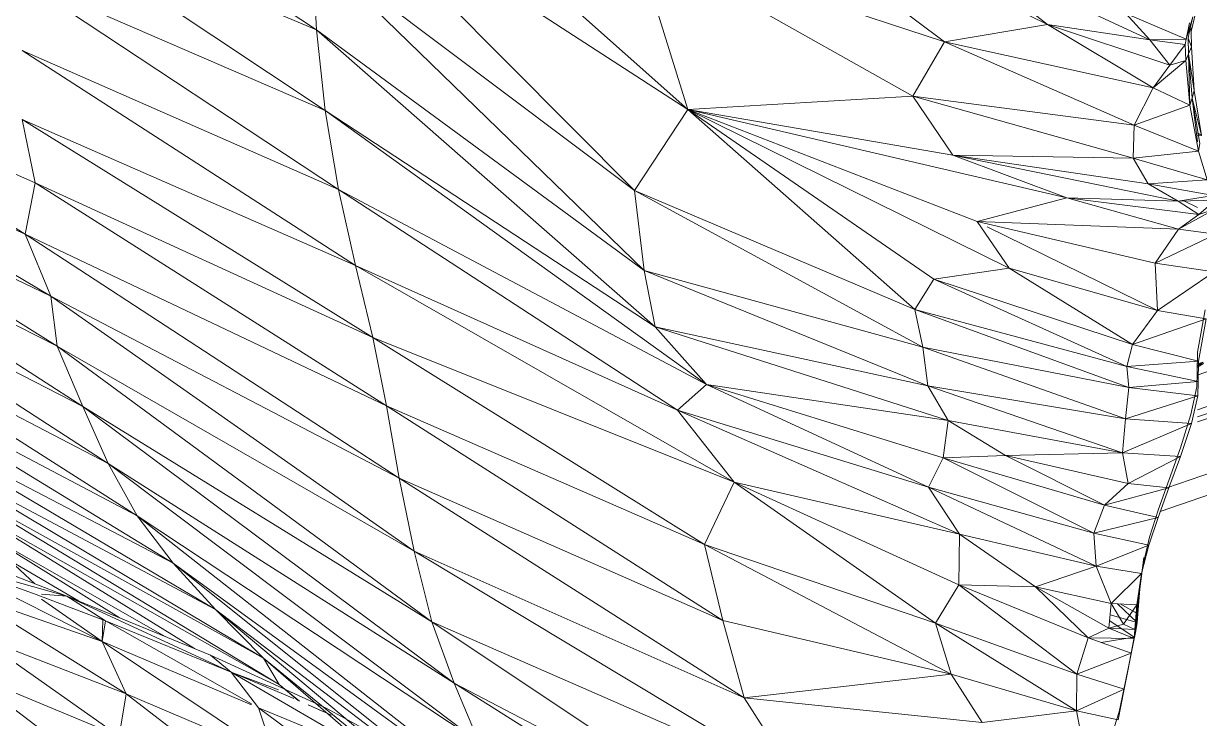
# Model space of a CAD drawing. Header units: millimetres. Extents: x -8591 to 7092, y -1621 to 14390.
# Drawn here: x -4571.6 to -4469.5, y 2760.4 to 2820.8 of the extents above; entities that cross this region are included whole.
import ezdxf

# ---------------------------------------------------------------- set-up
doc = ezdxf.new("R2010")
doc.units = ezdxf.units.MM
doc.layers.add('G-IMPT', color=8, linetype='Continuous', lineweight=9)
doc.layers.add('I-FURN', color=30, linetype='Continuous', lineweight=9)

# ---------------------------------------------------------------- blocks, each defined once
blk = doc.blocks.new('Artificial banana plant 1500mm - Family 4__C1-728657-Begane grond')
at = {"layer": 'G-IMPT'}
for p, q in [((-101.16, 156.46), (-133.36, 185.06)), ((-101.16, 156.46), (-133.36, 185.06)), ((-133.4, 163.36), (-160.13, 181.18)), ((-133.4, 163.36), (-160.13, 181.18)), ((-78.86, 162.34), (-101.68, 179.52)), ((-78.86, 162.34), (-101.68, 179.52)), ((-69.93, 163.84), (-101.68, 179.52)), ((-69.93, 163.84), (-101.68, 179.52)), ((-105.78, 149.41), (-133.79, 177.59)), ((-105.78, 149.41), (-133.79, 177.59)), ((-101.16, 156.46), (-133.79, 177.59)), ((-101.16, 156.46), (-133.79, 177.59)), ((-132.65, 156.35), (-159.96, 174.56)), ((-132.65, 156.35), (-159.96, 174.56)), ((-133.4, 163.36), (-159.96, 174.56)), ((-133.4, 163.36), (-159.96, 174.56)), ((-81.62, 157.61), (-105.77, 171.22)), ((-81.62, 157.61), (-105.77, 171.22)), ((-78.86, 162.34), (-105.77, 171.22)), ((-78.86, 162.34), (-105.77, 171.22)), ((-101.16, 156.46), (-105.77, 171.22)), ((-101.16, 156.46), (-105.77, 171.22)), ((-61.04, 162.49), (-78.74, 170.75)), ((-61.04, 162.49), (-78.74, 170.75)), ((-69.93, 163.84), (-78.74, 170.75)), ((-69.93, 163.84), (-78.74, 170.75)), ((-104.94, 142.46), (-133.79, 170.48)), ((-104.94, 142.46), (-133.79, 170.48)), ((-105.78, 149.41), (-133.79, 170.48)), ((-105.78, 149.41), (-133.79, 170.48)), ((-133.4, 163.36), (-133.79, 170.48)), ((-133.4, 163.36), (-133.79, 170.48)), ((-131.5, 149.5), (-159.45, 167.98)), ((-131.5, 149.5), (-159.45, 167.98)), ((-132.65, 156.35), (-159.45, 167.98)), ((-132.65, 156.35), (-159.45, 167.98)), ((-57.87, 162.57), (-63.13, 164.78)), ((-57.87, 162.57), (-63.13, 164.78)), ((-61.04, 162.49), (-63.13, 164.78)), ((-61.04, 162.49), (-63.13, 164.78)), ((-57.87, 162.57), (-57.3, 164.51)), ((-57.87, 162.57), (-57.3, 164.51)), ((-57.61, 163.11), (-57.3, 164.51)), ((-57.3, 164.51), (-57.61, 163.11)), ((-57, 165.07), (-57.33, 163.69)), ((-57, 165.07), (-57.33, 163.69)), ((-78.86, 162.34), (-69.93, 163.84)), ((-78.86, 162.34), (-69.93, 163.84)), ((-60.74, 158.33), (-69.93, 163.84)), ((-60.74, 158.33), (-69.93, 163.84)), ((-59.3, 160.3), (-69.93, 163.84)), ((-59.3, 160.3), (-69.93, 163.84)), ((-61.04, 162.49), (-69.93, 163.84)), ((-61.04, 162.49), (-69.93, 163.84)), ((-57.87, 162.57), (-57.58, 163.99)), ((-57.87, 162.57), (-57.58, 163.99)), ((-57.33, 163.69), (-57.61, 163.11)), ((-57.33, 163.69), (-57.61, 163.11)), ((-57.33, 163.69), (-57.44, 163.23)), ((-57.33, 163.69), (-57.44, 163.23)), ((-104, 137.56), (-133.4, 163.36)), ((-104, 137.56), (-133.4, 163.36)), ((-104.94, 142.46), (-133.4, 163.36)), ((-104.94, 142.46), (-133.4, 163.36)), ((-132.65, 156.35), (-133.4, 163.36)), ((-132.65, 156.35), (-133.4, 163.36)), ((-57.87, 162.57), (-61.04, 162.49)), ((-57.87, 162.57), (-61.04, 162.49)), ((-57.97, 162.1), (-61.04, 162.49)), ((-57.97, 162.1), (-61.04, 162.49)), ((-59.3, 160.3), (-61.04, 162.49)), ((-59.3, 160.3), (-61.04, 162.49)), ((-57.97, 162.1), (-57.87, 162.57)), ((-57.97, 162.1), (-57.87, 162.57)), ((-57.71, 162.64), (-57.61, 163.11)), ((-57.61, 163.11), (-57.71, 162.64)), ((-57.67, 161.27), (-57.71, 162.64)), ((-57.71, 162.64), (-57.67, 161.27)), ((-57.71, 162.64), (-57.42, 161.88)), ((-57.71, 162.64), (-57.42, 161.88)), ((-57.44, 163.23), (-57.42, 161.88)), ((-57.44, 163.23), (-57.42, 161.88)), ((-184.58, 161.9), (-158.72, 145.62)), ((-184.58, 161.9), (-158.72, 145.62)), ((-184.58, 161.9), (-157.85, 150.08)), ((-184.58, 161.9), (-157.85, 150.08)), ((-130.02, 142.89), (-158.98, 161.58)), ((-130.02, 142.89), (-158.98, 161.58)), ((-131.5, 149.5), (-158.98, 161.58)), ((-131.5, 149.5), (-158.98, 161.58)), ((-81.62, 157.61), (-78.86, 162.34)), ((-81.62, 157.61), (-78.86, 162.34)), ((-62.38, 155.08), (-78.86, 162.34)), ((-62.38, 155.08), (-78.86, 162.34)), ((-60.74, 158.33), (-78.86, 162.34)), ((-60.74, 158.33), (-78.86, 162.34)), ((-57.97, 162.1), (-59.3, 160.3)), ((-57.97, 162.1), (-59.3, 160.3)), ((-57.91, 160.71), (-57.97, 162.1)), ((-57.91, 160.71), (-57.97, 162.1)), ((-57.42, 161.88), (-57.67, 161.27)), ((-57.42, 161.88), (-57.67, 161.27)), ((-57.18, 158.09), (-57.42, 161.88)), ((-57.18, 158.09), (-57.42, 161.88)), ((-57.91, 160.71), (-60.74, 158.33)), ((-57.91, 160.71), (-60.74, 158.33)), ((-57.91, 160.71), (-59.3, 160.3)), ((-57.91, 160.71), (-59.3, 160.3)), ((-57.67, 161.27), (-57.91, 160.71)), ((-57.67, 161.27), (-57.91, 160.71)), ((-57.56, 156.83), (-57.91, 160.71)), ((-57.56, 156.83), (-57.91, 160.71)), ((-57.67, 161.27), (-57.56, 156.83)), ((-57.67, 161.27), (-57.37, 157.43)), ((-57.67, 161.27), (-57.56, 156.83)), ((-57.37, 157.43), (-57.67, 161.27)), ((-57.67, 161.27), (-57.56, 156.83)), ((-57.37, 157.43), (-57.67, 161.27)), ((-57.18, 158.09), (-57.67, 161.27)), ((-57.18, 158.09), (-57.67, 161.27)), ((-189.95, 159.95), (-158.72, 145.62)), ((-189.95, 159.95), (-158.72, 145.62)), ((-189.95, 159.95), (-156.47, 140.24)), ((-189.95, 159.95), (-156.47, 140.24)), ((-60.74, 158.33), (-59.3, 160.3)), ((-60.74, 158.33), (-59.3, 160.3)), ((-62.38, 155.08), (-60.74, 158.33)), ((-62.38, 155.08), (-60.74, 158.33)), ((-57.56, 156.83), (-60.74, 158.33)), ((-57.56, 156.83), (-60.74, 158.33)), ((-81.62, 157.61), (-101.16, 156.46)), ((-81.62, 157.61), (-101.16, 156.46)), ((-62.48, 152.21), (-81.62, 157.61)), ((-62.48, 152.21), (-81.62, 157.61)), ((-62.38, 155.08), (-81.62, 157.61)), ((-62.38, 155.08), (-81.62, 157.61)), ((-78.15, 152.49), (-81.62, 157.61)), ((-78.15, 152.49), (-81.62, 157.61)), ((-57.56, 156.83), (-57.37, 157.43)), ((-57.56, 156.83), (-57.37, 157.43)), ((-57.37, 157.43), (-57.56, 156.83)), ((-57.37, 157.43), (-57.18, 158.09)), ((-57.37, 157.43), (-57.18, 158.09)), ((-57.37, 157.43), (-56.68, 153.49)), ((-57.37, 157.43), (-56.9, 153.63)), ((-57.37, 157.43), (-56.9, 153.63)), ((-57.37, 157.43), (-56.68, 153.49)), ((-57.37, 157.43), (-56.56, 154.2)), ((-57.37, 157.43), (-56.56, 154.2)), ((-57.18, 158.09), (-56.56, 154.2)), ((-57.18, 158.09), (-56.56, 154.2)), ((-99.55, 132.56), (-132.65, 156.35)), ((-99.55, 132.56), (-132.65, 156.35)), ((-104, 137.56), (-132.65, 156.35)), ((-104, 137.56), (-132.65, 156.35)), ((-131.5, 149.5), (-132.65, 156.35)), ((-131.5, 149.5), (-132.65, 156.35)), ((-105.78, 149.41), (-101.16, 156.46)), ((-105.78, 149.41), (-101.16, 156.46)), ((-81.45, 139.08), (-101.16, 156.46)), ((-81.45, 139.08), (-101.16, 156.46)), ((-79.8, 141.7), (-101.16, 156.46)), ((-79.8, 141.7), (-101.16, 156.46)), ((-73.24, 142.67), (-101.16, 156.46)), ((-73.24, 142.67), (-101.16, 156.46)), ((-76.03, 146.71), (-101.16, 156.46)), ((-76.03, 146.71), (-101.16, 156.46)), ((-68.23, 148.78), (-101.16, 156.46)), ((-68.23, 148.78), (-101.16, 156.46)), ((-78.15, 152.49), (-101.16, 156.46)), ((-78.15, 152.49), (-101.16, 156.46)), ((-57.56, 156.83), (-62.38, 155.08)), ((-57.56, 156.83), (-62.38, 155.08)), ((-57.56, 156.83), (-56.8, 152.82)), ((-57.56, 156.83), (-56.8, 152.82)), ((-128.51, 136.65), (-158.98, 155.58)), ((-128.51, 136.65), (-158.98, 155.58)), ((-130.02, 142.89), (-158.98, 155.58)), ((-130.02, 142.89), (-158.98, 155.58)), ((-157.85, 150.08), (-158.98, 155.58)), ((-157.85, 150.08), (-158.98, 155.58)), ((-62.48, 152.21), (-62.38, 155.08)), ((-62.48, 152.21), (-62.38, 155.08)), ((-56.8, 152.82), (-62.38, 155.08)), ((-56.8, 152.82), (-62.38, 155.08)), ((-56.56, 154.2), (-56.9, 154.41)), ((-56.56, 154.2), (-56.9, 154.41)), ((-56.56, 154.2), (-56.9, 154.23)), ((-56.56, 154.2), (-56.9, 154.23)), ((-183.45, 153.21), (-156.47, 140.24)), ((-183.45, 153.21), (-156.47, 140.24)), ((-183.45, 153.21), (-155.92, 135.88)), ((-183.45, 153.21), (-155.92, 135.88)), ((-56.68, 153.49), (-56.8, 152.82)), ((-56.68, 153.49), (-56.8, 152.82)), ((-58.56, 148.48), (-78.15, 152.49)), ((-58.56, 148.48), (-78.15, 152.49)), ((-61.17, 149.98), (-78.15, 152.49)), ((-61.17, 149.98), (-78.15, 152.49)), ((-62.48, 152.21), (-78.15, 152.49)), ((-62.48, 152.21), (-78.15, 152.49)), ((-68.23, 148.78), (-78.15, 152.49)), ((-68.23, 148.78), (-78.15, 152.49)), ((-56.8, 152.82), (-62.48, 152.21)), ((-56.8, 152.82), (-62.48, 152.21)), ((-56.04, 150.34), (-62.48, 152.21)), ((-56.04, 150.34), (-62.48, 152.21)), ((-61.17, 149.98), (-62.48, 152.21)), ((-61.17, 149.98), (-62.48, 152.21)), ((-56.04, 150.34), (-56.8, 152.82)), ((-56.04, 150.34), (-56.8, 152.82)), ((-184.14, 150.25), (-155.92, 135.88)), ((-184.14, 150.25), (-155.92, 135.88)), ((-184.14, 150.25), (-153.69, 130.66)), ((-184.14, 150.25), (-153.69, 130.66)), ((-56.04, 150.34), (-61.17, 149.98)), ((-56.04, 150.34), (-61.17, 149.98)), ((-158.72, 145.62), (-157.85, 150.08)), ((-158.72, 145.62), (-157.85, 150.08)), ((-127.34, 130.71), (-157.85, 150.08)), ((-127.34, 130.71), (-157.85, 150.08)), ((-128.51, 136.65), (-157.85, 150.08)), ((-128.51, 136.65), (-157.85, 150.08)), ((-102.05, 130.33), (-131.5, 149.5)), ((-102.05, 130.33), (-131.5, 149.5)), ((-99.55, 132.56), (-131.5, 149.5)), ((-99.55, 132.56), (-131.5, 149.5)), ((-130.02, 142.89), (-131.5, 149.5)), ((-130.02, 142.89), (-131.5, 149.5)), ((-80.75, 135.8), (-105.78, 149.41)), ((-80.75, 135.8), (-105.78, 149.41)), ((-81.45, 139.08), (-105.78, 149.41)), ((-81.45, 139.08), (-105.78, 149.41)), ((-104.94, 142.46), (-105.78, 149.41)), ((-104.94, 142.46), (-105.78, 149.41)), ((-55.51, 148.99), (-61.17, 149.98)), ((-55.51, 148.99), (-61.17, 149.98)), ((-58.56, 148.48), (-61.17, 149.98)), ((-58.56, 148.48), (-61.17, 149.98)), ((-76.03, 146.71), (-68.23, 148.78)), ((-76.03, 146.71), (-68.23, 148.78)), ((-58.53, 146.05), (-68.23, 148.78)), ((-58.53, 146.05), (-68.23, 148.78)), ((-56.77, 147.34), (-68.23, 148.78)), ((-56.77, 147.34), (-68.23, 148.78)), ((-58.56, 148.48), (-68.23, 148.78)), ((-58.56, 148.48), (-68.23, 148.78)), ((-55.51, 148.99), (-58.56, 148.48)), ((-55.51, 148.99), (-58.56, 148.48)), ((-55.32, 148.56), (-58.56, 148.48)), ((-55.32, 148.56), (-58.56, 148.48)), ((-56.77, 147.34), (-58.56, 148.48)), ((-56.77, 147.34), (-58.56, 148.48)), ((-56.9, 147.95), (-58.13, 148.55)), ((-56.9, 147.95), (-58.13, 148.55)), ((-55.32, 148.56), (-56.77, 147.34)), ((-55.32, 148.56), (-56.77, 147.34)), ((-55.33, 147.82), (-58.53, 146.05)), ((-55.33, 147.82), (-58.53, 146.05)), ((-58.53, 146.05), (-56.77, 147.34)), ((-58.53, 146.05), (-56.77, 147.34)), ((-55.33, 147.82), (-56.77, 147.34)), ((-55.33, 147.82), (-56.77, 147.34)), ((-60.56, 143.1), (-76.03, 146.71)), ((-60.56, 143.1), (-76.03, 146.71)), ((-58.53, 146.05), (-76.03, 146.71)), ((-58.53, 146.05), (-76.03, 146.71)), ((-73.24, 142.67), (-76.03, 146.71)), ((-73.24, 142.67), (-76.03, 146.71)), ((-60.38, 138.99), (-75.15, 146.27)), ((-60.38, 138.99), (-75.15, 146.27)), ((-60.56, 143.1), (-58.53, 146.05)), ((-60.56, 143.1), (-58.53, 146.05)), ((-55.3, 145.63), (-58.53, 146.05)), ((-55.3, 145.63), (-58.53, 146.05)), ((-126.23, 124.42), (-158.72, 145.62)), ((-126.23, 124.42), (-158.72, 145.62)), ((-127.34, 130.71), (-158.72, 145.62)), ((-127.34, 130.71), (-158.72, 145.62)), ((-158.72, 145.62), (-156.47, 140.24)), ((-158.72, 145.62), (-156.47, 140.24)), ((-55.3, 145.63), (-60.56, 143.1)), ((-55.3, 145.63), (-60.56, 143.1)), ((-153.69, 130.66), (-179.58, 143.88)), ((-153.69, 130.66), (-179.58, 143.88)), ((-179.58, 143.88), (-151.5, 125.7)), ((-179.58, 143.88), (-151.5, 125.7)), ((-55.45, 142.35), (-60.56, 143.1)), ((-55.45, 142.35), (-60.56, 143.1)), ((-60.38, 138.99), (-60.56, 143.1)), ((-60.38, 138.99), (-60.56, 143.1)), ((-97.13, 124.08), (-130.02, 142.89)), ((-97.13, 124.08), (-130.02, 142.89)), ((-102.05, 130.33), (-130.02, 142.89)), ((-102.05, 130.33), (-130.02, 142.89)), ((-128.51, 136.65), (-130.02, 142.89)), ((-128.51, 136.65), (-130.02, 142.89)), ((-80.3, 132.46), (-104.94, 142.46)), ((-80.3, 132.46), (-104.94, 142.46)), ((-80.75, 135.8), (-104.94, 142.46)), ((-80.75, 135.8), (-104.94, 142.46)), ((-104, 137.56), (-104.94, 142.46)), ((-104, 137.56), (-104.94, 142.46)), ((-79.8, 141.7), (-73.24, 142.67)), ((-79.8, 141.7), (-73.24, 142.67)), ((-62.55, 136.05), (-73.24, 142.67)), ((-62.55, 136.05), (-73.24, 142.67)), ((-60.38, 138.99), (-73.24, 142.67)), ((-60.38, 138.99), (-73.24, 142.67)), ((-55.45, 142.35), (-60.38, 138.99)), ((-55.45, 142.35), (-60.38, 138.99)), ((-81.45, 139.08), (-79.8, 141.7)), ((-81.45, 139.08), (-79.8, 141.7)), ((-63.02, 134.14), (-79.8, 141.7)), ((-63.02, 134.14), (-79.8, 141.7)), ((-62.55, 136.05), (-79.8, 141.7)), ((-62.55, 136.05), (-79.8, 141.7)), ((-124.93, 118.09), (-156.47, 140.24)), ((-124.93, 118.09), (-156.47, 140.24)), ((-126.23, 124.42), (-156.47, 140.24)), ((-126.23, 124.42), (-156.47, 140.24)), ((-156.47, 140.24), (-155.92, 135.88)), ((-156.47, 140.24), (-155.92, 135.88)), ((-62.86, 132.31), (-81.45, 139.08)), ((-62.86, 132.31), (-81.45, 139.08)), ((-63.02, 134.14), (-81.45, 139.08)), ((-63.02, 134.14), (-81.45, 139.08)), ((-80.75, 135.8), (-81.45, 139.08)), ((-80.75, 135.8), (-81.45, 139.08)), ((-62.55, 136.05), (-60.38, 138.99)), ((-62.55, 136.05), (-60.38, 138.99)), ((-56.13, 138.27), (-60.38, 138.99)), ((-56.13, 138.27), (-60.38, 138.99)), ((-56.89, 135.37), (-56.22, 139.04)), ((-56.22, 139.04), (-56.89, 135.37)), ((-151.5, 125.7), (-176.79, 138.87)), ((-151.5, 125.7), (-176.79, 138.87)), ((-148.99, 121.17), (-176.02, 138.38)), ((-148.99, 121.17), (-176.02, 138.38)), ((-56.13, 138.27), (-62.55, 136.05)), ((-56.13, 138.27), (-62.55, 136.05)), ((-56.81, 134.59), (-56.13, 138.27)), ((-56.81, 134.59), (-56.13, 138.27)), ((-78.56, 129.44), (-104, 137.56)), ((-78.56, 129.44), (-104, 137.56)), ((-80.3, 132.46), (-104, 137.56)), ((-80.3, 132.46), (-104, 137.56)), ((-99.55, 132.56), (-104, 137.56)), ((-99.55, 132.56), (-104, 137.56)), ((-123.38, 111.95), (-155.92, 135.88)), ((-123.38, 111.95), (-155.92, 135.88)), ((-124.93, 118.09), (-155.92, 135.88)), ((-124.93, 118.09), (-155.92, 135.88)), ((-155.92, 135.88), (-153.69, 130.66)), ((-155.92, 135.88), (-153.69, 130.66)), ((-99.71, 118.66), (-128.51, 136.65)), ((-99.71, 118.66), (-128.51, 136.65)), ((-97.13, 124.08), (-128.51, 136.65)), ((-97.13, 124.08), (-128.51, 136.65)), ((-127.34, 130.71), (-128.51, 136.65)), ((-127.34, 130.71), (-128.51, 136.65)), ((-63.02, 134.14), (-62.55, 136.05)), ((-63.02, 134.14), (-62.55, 136.05)), ((-56.81, 134.59), (-62.55, 136.05)), ((-56.81, 134.59), (-62.55, 136.05)), ((-63.16, 129.57), (-80.75, 135.8)), ((-63.16, 129.57), (-80.75, 135.8)), ((-62.86, 132.31), (-80.75, 135.8)), ((-62.86, 132.31), (-80.75, 135.8)), ((-80.3, 132.46), (-80.75, 135.8)), ((-80.3, 132.46), (-80.75, 135.8)), ((-56.93, 133.58), (-56.89, 135.37)), ((-56.89, 135.37), (-56.93, 133.58)), ((-145.86, 117.04), (-174.73, 134.72)), ((-145.86, 117.04), (-174.73, 134.72)), ((-174.73, 134.72), (-148.99, 121.17)), ((-174.73, 134.72), (-148.99, 121.17)), ((-56.81, 134.59), (-63.02, 134.14)), ((-56.81, 134.59), (-63.02, 134.14)), ((-56.85, 132.81), (-63.02, 134.14)), ((-56.85, 132.81), (-63.02, 134.14)), ((-62.86, 132.31), (-63.02, 134.14)), ((-62.86, 132.31), (-63.02, 134.14)), ((-56.9, 134.21), (-56.41, 134.51)), ((-56.9, 134.35), (-56.41, 134.51)), ((-56.9, 134.35), (-56.41, 134.51)), ((-56.9, 134.21), (-56.41, 134.51)), ((-56.9, 134.07), (-56.37, 134.4)), ((-56.9, 134.22), (-56.37, 134.4)), ((-56.9, 134.07), (-56.37, 134.4)), ((-56.9, 134.22), (-56.37, 134.4)), ((-56.85, 132.81), (-56.81, 134.59)), ((-56.85, 132.81), (-56.81, 134.59)), ((-56.83, 133.41), (-55.19, 133.98)), ((-56.85, 132.81), (-62.86, 132.31)), ((-56.85, 132.81), (-62.86, 132.31)), ((-56.94, 132.35), (-56.93, 133.58)), ((-56.93, 133.58), (-56.94, 132.35)), ((-56.87, 131.57), (-56.85, 132.81)), ((-56.87, 131.57), (-56.85, 132.81)), ((-102.05, 130.33), (-99.55, 132.56)), ((-102.05, 130.33), (-99.55, 132.56)), ((-80.26, 123.66), (-99.55, 132.56)), ((-80.26, 123.66), (-99.55, 132.56)), ((-78.97, 126.19), (-99.55, 132.56)), ((-78.97, 126.19), (-99.55, 132.56)), ((-78.56, 129.44), (-99.55, 132.56)), ((-78.56, 129.44), (-99.55, 132.56)), ((-63.41, 126.64), (-80.3, 132.46)), ((-63.41, 126.64), (-80.3, 132.46)), ((-63.16, 129.57), (-80.3, 132.46)), ((-63.16, 129.57), (-80.3, 132.46)), ((-78.56, 129.44), (-80.3, 132.46)), ((-78.56, 129.44), (-80.3, 132.46)), ((-63.16, 129.57), (-62.86, 132.31)), ((-63.16, 129.57), (-62.86, 132.31)), ((-56.87, 131.57), (-62.86, 132.31)), ((-56.87, 131.57), (-62.86, 132.31)), ((-57.47, 129.95), (-56.94, 132.35)), ((-56.94, 132.35), (-57.47, 129.95)), ((-142.18, 113.01), (-172.29, 130.86)), ((-142.18, 113.01), (-172.29, 130.86)), ((-172.29, 130.86), (-145.86, 117.04)), ((-172.29, 130.86), (-145.86, 117.04)), ((-56.87, 131.57), (-63.16, 129.57)), ((-56.87, 131.57), (-63.16, 129.57)), ((-57.42, 129.18), (-56.87, 131.57)), ((-57.42, 129.18), (-56.87, 131.57)), ((-56.9, 130.36), (-54.34, 131.26)), ((-51.9, 131.02), (-56.9, 129.32)), ((-121.46, 106.62), (-153.69, 130.66)), ((-121.46, 106.62), (-153.69, 130.66)), ((-123.38, 111.95), (-153.69, 130.66)), ((-123.38, 111.95), (-153.69, 130.66)), ((-153.69, 130.66), (-151.5, 125.7)), ((-153.69, 130.66), (-151.5, 125.7)), ((-98.12, 112.07), (-127.34, 130.71)), ((-98.12, 112.07), (-127.34, 130.71)), ((-99.71, 118.66), (-127.34, 130.71)), ((-99.71, 118.66), (-127.34, 130.71)), ((-126.23, 124.42), (-127.34, 130.71)), ((-126.23, 124.42), (-127.34, 130.71)), ((-77.55, 119.55), (-102.05, 130.33)), ((-77.55, 119.55), (-102.05, 130.33)), ((-80.26, 123.66), (-102.05, 130.33)), ((-80.26, 123.66), (-102.05, 130.33)), ((-97.13, 124.08), (-102.05, 130.33)), ((-97.13, 124.08), (-102.05, 130.33)), ((-58.37, 127.05), (-57.47, 129.95)), ((-57.47, 129.95), (-58.37, 127.05)), ((-56.9, 129.76), (-55.09, 130.36)), ((-78.97, 126.19), (-78.56, 129.44)), ((-78.97, 126.19), (-78.56, 129.44)), ((-63.41, 126.64), (-78.56, 129.44)), ((-63.41, 126.64), (-78.56, 129.44)), ((-73.56, 126.41), (-78.56, 129.44)), ((-73.56, 126.41), (-78.56, 129.44)), ((-63.41, 126.64), (-63.16, 129.57)), ((-63.41, 126.64), (-63.16, 129.57)), ((-57.42, 129.18), (-63.41, 126.64)), ((-57.42, 129.18), (-63.41, 126.64)), ((-57.42, 129.18), (-63.16, 129.57)), ((-57.42, 129.18), (-63.16, 129.57)), ((-58.36, 126.3), (-57.42, 129.18)), ((-58.36, 126.3), (-57.42, 129.18)), ((-138.01, 108.78), (-169.58, 127.62)), ((-138.01, 108.78), (-169.58, 127.62)), ((-142.18, 113.01), (-169.58, 127.62)), ((-142.18, 113.01), (-169.58, 127.62)), ((-63.41, 126.64), (-73.56, 126.41)), ((-63.41, 126.64), (-73.56, 126.41)), ((-58.36, 126.3), (-63.41, 126.64)), ((-58.36, 126.3), (-63.41, 126.64)), ((-62.91, 123.97), (-63.41, 126.64)), ((-62.91, 123.97), (-63.41, 126.64)), ((-59.35, 124.31), (-58.37, 127.05)), ((-58.37, 127.05), (-59.35, 124.31)), ((-119.83, 101.91), (-151.5, 125.7)), ((-119.83, 101.91), (-151.5, 125.7)), ((-121.46, 106.62), (-151.5, 125.7)), ((-121.46, 106.62), (-151.5, 125.7)), ((-148.99, 121.17), (-151.5, 125.7)), ((-148.99, 121.17), (-151.5, 125.7)), ((-80.26, 123.66), (-78.97, 126.19)), ((-80.26, 123.66), (-78.97, 126.19)), ((-78.97, 126.19), (-73.56, 126.41)), ((-78.97, 126.19), (-73.56, 126.41)), ((-65.9, 119.65), (-78.97, 126.19)), ((-65.9, 119.65), (-78.97, 126.19)), ((-64.97, 122.08), (-78.97, 126.19)), ((-64.97, 122.08), (-78.97, 126.19)), ((-64.97, 122.08), (-73.56, 126.41)), ((-64.97, 122.08), (-73.56, 126.41)), ((-62.91, 123.97), (-73.56, 126.41)), ((-62.91, 123.97), (-73.56, 126.41)), ((-58.36, 126.3), (-62.91, 123.97)), ((-58.36, 126.3), (-62.91, 123.97)), ((-50.71, 126.61), (-59.56, 123.6)), ((-59.37, 123.58), (-58.36, 126.3)), ((-59.37, 123.58), (-58.36, 126.3)), ((-136.64, 106.51), (-166.89, 124.84)), ((-136.64, 106.51), (-166.89, 124.84)), ((-138.01, 108.78), (-166.89, 124.84)), ((-138.01, 108.78), (-166.89, 124.84)), ((-96.26, 105.35), (-126.23, 124.42)), ((-96.26, 105.35), (-126.23, 124.42)), ((-98.12, 112.07), (-126.23, 124.42)), ((-98.12, 112.07), (-126.23, 124.42)), ((-124.93, 118.09), (-126.23, 124.42)), ((-124.93, 118.09), (-126.23, 124.42)), ((-99.71, 118.66), (-97.13, 124.08)), ((-99.71, 118.66), (-97.13, 124.08)), ((-79.64, 111.83), (-97.13, 124.08)), ((-79.64, 111.83), (-97.13, 124.08)), ((-77.61, 115.17), (-97.13, 124.08)), ((-77.61, 115.17), (-97.13, 124.08)), ((-77.55, 119.55), (-97.13, 124.08)), ((-77.55, 119.55), (-97.13, 124.08)), ((-65.69, 116.78), (-80.26, 123.66)), ((-65.69, 116.78), (-80.26, 123.66)), ((-65.9, 119.65), (-80.26, 123.66)), ((-65.9, 119.65), (-80.26, 123.66)), ((-77.55, 119.55), (-80.26, 123.66)), ((-77.55, 119.55), (-80.26, 123.66)), ((-64.97, 122.08), (-62.91, 123.97)), ((-64.97, 122.08), (-62.91, 123.97)), ((-59.37, 123.58), (-64.97, 122.08)), ((-59.37, 123.58), (-64.97, 122.08)), ((-59.37, 123.58), (-62.91, 123.97)), ((-59.37, 123.58), (-62.91, 123.97)), ((-60.32, 121.02), (-59.37, 123.58)), ((-60.32, 121.02), (-59.37, 123.58)), ((-60.27, 121.73), (-59.35, 124.31)), ((-59.35, 124.31), (-60.27, 121.73)), ((-60.14, 121.52), (-54.85, 123.35)), ((-144, 109.63), (-164.46, 122.26)), ((-144, 109.63), (-164.46, 122.26)), ((-136.64, 106.51), (-164.46, 122.26)), ((-136.64, 106.51), (-164.46, 122.26)), ((-65.9, 119.65), (-64.97, 122.08)), ((-65.9, 119.65), (-64.97, 122.08)), ((-60.32, 121.02), (-64.97, 122.08)), ((-60.32, 121.02), (-64.97, 122.08)), ((-61.05, 119.3), (-60.27, 121.73)), ((-60.27, 121.73), (-61.05, 119.3)), ((-145.86, 117.04), (-148.99, 121.17)), ((-145.86, 117.04), (-148.99, 121.17)), ((-116.99, 96.07), (-148.99, 121.17)), ((-116.99, 96.07), (-148.99, 121.17)), ((-119.9, 101.91), (-148.99, 121.17)), ((-119.9, 101.91), (-148.99, 121.17)), ((-60.32, 121.02), (-65.9, 119.65)), ((-60.32, 121.02), (-65.9, 119.65)), ((-61.13, 118.61), (-60.32, 121.02)), ((-61.13, 118.61), (-60.32, 121.02)), ((-150.55, 112.32), (-162.5, 119.77)), ((-150.55, 112.32), (-162.5, 119.77)), ((-146.55, 110.68), (-162.5, 119.77)), ((-146.55, 110.68), (-162.5, 119.77)), ((-77.61, 115.17), (-77.55, 119.55)), ((-77.61, 115.17), (-77.55, 119.55)), ((-65.69, 116.78), (-77.55, 119.55)), ((-65.69, 116.78), (-77.55, 119.55)), ((-70.95, 114.98), (-77.55, 119.55)), ((-70.95, 114.98), (-77.55, 119.55)), ((-61.13, 118.61), (-65.9, 119.65)), ((-61.13, 118.61), (-65.9, 119.65)), ((-65.69, 116.78), (-65.9, 119.65)), ((-65.69, 116.78), (-65.9, 119.65)), ((-166.61, 118.61), (-155.08, 114.19)), ((-166.61, 118.61), (-155.08, 114.19)), ((-78.28, 107.41), (-99.71, 118.66)), ((-78.28, 107.41), (-99.71, 118.66)), ((-79.64, 111.83), (-99.71, 118.66)), ((-79.64, 111.83), (-99.71, 118.66)), ((-98.12, 112.07), (-99.71, 118.66)), ((-98.12, 112.07), (-99.71, 118.66)), ((-61.13, 118.61), (-65.69, 116.78)), ((-61.13, 118.61), (-65.69, 116.78)), ((-61.75, 116.14), (-61.13, 118.61)), ((-61.75, 116.14), (-61.13, 118.61)), ((-61.65, 116.82), (-61.05, 119.3)), ((-61.05, 119.3), (-61.65, 116.82)), ((-91.54, 98.03), (-124.93, 118.09)), ((-91.54, 98.03), (-124.93, 118.09)), ((-96.26, 105.35), (-124.93, 118.09)), ((-96.26, 105.35), (-124.93, 118.09)), ((-123.38, 111.95), (-124.93, 118.09)), ((-123.38, 111.95), (-124.93, 118.09)), ((-61.54, 117.55), (-61.9, 114.81)), ((-61.54, 117.55), (-61.65, 116.82)), ((-61.54, 117.55), (-61.65, 116.82)), ((-165.57, 117.11), (-152.01, 110.24)), ((-165.57, 117.11), (-152.01, 110.24)), ((-165.57, 117.11), (-157.98, 114.4)), ((-165.57, 117.11), (-157.98, 114.4)), ((-165.57, 117.11), (-155.08, 114.19)), ((-165.57, 117.11), (-155.08, 114.19)), ((-157.86, 115.25), (-160.05, 117.29)), ((-157.86, 115.25), (-160.05, 117.29)), ((-154.08, 113.78), (-160.05, 117.29)), ((-154.08, 113.78), (-160.05, 117.29)), ((-142.18, 113.01), (-145.86, 117.04)), ((-142.18, 113.01), (-145.86, 117.04)), ((-113.27, 91.04), (-145.86, 117.04)), ((-113.27, 91.04), (-145.86, 117.04)), ((-145.86, 117.04), (-116.99, 96.07)), ((-145.86, 117.04), (-116.99, 96.07)), ((-65.69, 116.78), (-70.95, 114.98)), ((-65.69, 116.78), (-70.95, 114.98)), ((-61.75, 116.14), (-65.69, 116.78)), ((-61.75, 116.14), (-65.69, 116.78)), ((-64.39, 113.55), (-65.69, 116.78)), ((-64.39, 113.55), (-65.69, 116.78)), ((-62.16, 113.43), (-61.65, 116.82)), ((-62.16, 113.43), (-61.65, 116.82)), ((-62.03, 114.09), (-61.65, 116.82)), ((-61.65, 116.82), (-62.03, 114.09)), ((-61.75, 116.14), (-64.39, 113.55)), ((-61.75, 116.14), (-64.39, 113.55)), ((-62.16, 113.43), (-61.75, 116.14)), ((-62.16, 113.43), (-61.75, 116.14)), ((-61.72, 116.14), (-61.9, 114.81)), ((-61.73, 116.14), (-61.9, 114.81)), ((-61.73, 116.14), (-61.9, 114.81)), ((-157.98, 114.4), (-151.72, 112.03)), ((-157.98, 114.4), (-151.72, 112.03)), ((-157.98, 114.4), (-151.97, 112.13)), ((-157.98, 114.4), (-151.97, 112.13)), ((-79.64, 111.83), (-77.61, 115.17)), ((-79.64, 111.83), (-77.61, 115.17)), ((-67.37, 107.4), (-77.61, 115.17)), ((-67.37, 107.4), (-77.61, 115.17)), ((-66.4, 110.57), (-77.61, 115.17)), ((-66.4, 110.57), (-77.61, 115.17)), ((-77.61, 115.17), (-70.95, 114.98)), ((-77.61, 115.17), (-70.95, 114.98)), ((-66.4, 110.57), (-70.95, 114.98)), ((-66.4, 110.57), (-70.95, 114.98)), ((-64.58, 111.39), (-70.95, 114.98)), ((-64.58, 111.39), (-70.95, 114.98)), ((-64.39, 113.55), (-70.95, 114.98)), ((-64.39, 113.55), (-70.95, 114.98)), ((-61.9, 114.81), (-62.07, 112.65)), ((-61.9, 114.81), (-62.07, 112.65)), ((-163.72, 114.31), (-149.94, 105.71)), ((-163.72, 114.31), (-149.94, 105.71)), ((-163.72, 114.31), (-152.01, 110.24)), ((-163.72, 114.31), (-152.01, 110.24)), ((-157.29, 114.35), (-155.08, 114.19)), ((-157.29, 114.35), (-155.08, 114.19)), ((-152.01, 110.24), (-157.29, 113.92)), ((-152.01, 110.24), (-157.29, 113.92)), ((-155.08, 114.19), (-142.62, 109.06)), ((-155.08, 114.19), (-142.62, 109.06)), ((-155.08, 114.19), (-151.72, 112.03)), ((-155.08, 114.19), (-151.72, 112.03)), ((-155.08, 114.19), (-140.82, 107.58)), ((-155.08, 114.19), (-140.82, 107.58)), ((-64.58, 111.39), (-64.39, 113.55)), ((-64.58, 111.39), (-64.39, 113.55)), ((-62.16, 113.43), (-64.39, 113.55)), ((-62.16, 113.43), (-64.39, 113.55)), ((-63.32, 111.74), (-64.39, 113.55)), ((-63.32, 111.74), (-64.39, 113.55)), ((-62.12, 111.88), (-63.85, 113.52)), ((-62.12, 111.88), (-63.85, 113.52)), ((-62.07, 112.65), (-63.62, 113.51)), ((-62.07, 112.65), (-63.62, 113.51)), ((-62.16, 113.43), (-63.32, 111.74)), ((-62.16, 113.43), (-63.32, 111.74)), ((-62.34, 111.27), (-62.03, 114.09)), ((-62.34, 111.27), (-62.03, 114.09)), ((-62.34, 111.27), (-62.16, 113.43)), ((-62.34, 111.27), (-62.16, 113.43)), ((-62.21, 111.94), (-62.03, 114.09)), ((-62.03, 114.09), (-62.21, 111.94)), ((-62.03, 114.09), (-62.07, 112.65)), ((-62.03, 114.09), (-62.07, 112.65)), ((-107.2, 83.73), (-142.18, 113.01)), ((-107.2, 83.73), (-142.18, 113.01)), ((-138.01, 108.78), (-142.18, 113.01)), ((-138.01, 108.78), (-142.18, 113.01)), ((-142.18, 113.01), (-113.27, 91.04)), ((-142.18, 113.01), (-113.27, 91.04)), ((-62.12, 111.88), (-64.48, 112.56)), ((-62.12, 111.88), (-64.48, 112.56)), ((-62.07, 112.65), (-62.21, 111.94)), ((-62.07, 112.65), (-62.21, 111.94)), ((-62.07, 112.65), (-62.12, 111.88)), ((-62.07, 112.65), (-62.12, 111.88)), ((-152.01, 110.24), (-151.97, 112.13)), ((-152.01, 110.24), (-151.97, 112.13)), ((-152.01, 110.24), (-151.72, 112.03)), ((-152.01, 110.24), (-151.72, 112.03)), ((-151.72, 112.03), (-151.97, 112.13)), ((-151.72, 112.03), (-151.97, 112.13)), ((-139.04, 104.83), (-151.72, 112.03)), ((-139.04, 104.83), (-151.72, 112.03)), ((-151.72, 112.03), (-140.82, 107.58)), ((-151.72, 112.03), (-140.82, 107.58)), ((-93.69, 92.14), (-123.38, 111.95)), ((-93.69, 92.14), (-123.38, 111.95)), ((-91.54, 98.03), (-123.38, 111.95)), ((-91.54, 98.03), (-123.38, 111.95)), ((-121.46, 106.62), (-123.38, 111.95)), ((-121.46, 106.62), (-123.38, 111.95)), ((-78.28, 107.41), (-98.12, 112.07)), ((-78.28, 107.41), (-98.12, 112.07)), ((-96.26, 105.35), (-98.12, 112.07)), ((-96.26, 105.35), (-98.12, 112.07)), ((-67.41, 104.22), (-79.64, 111.83)), ((-67.41, 104.22), (-79.64, 111.83)), ((-67.37, 107.4), (-79.64, 111.83)), ((-67.37, 107.4), (-79.64, 111.83)), ((-78.28, 107.41), (-79.64, 111.83)), ((-78.28, 107.41), (-79.64, 111.83)), ((-66.4, 110.57), (-64.58, 111.39)), ((-66.4, 110.57), (-64.58, 111.39)), ((-64.58, 111.39), (-63.32, 111.74)), ((-64.58, 111.39), (-63.32, 111.74)), ((-62.39, 110.5), (-64.58, 111.39)), ((-62.39, 110.5), (-64.58, 111.39)), ((-62.34, 111.27), (-64.58, 111.39)), ((-62.34, 111.27), (-64.58, 111.39)), ((-62.38, 110.61), (-64.52, 112.04)), ((-62.38, 110.61), (-64.52, 112.04)), ((-62.34, 111.27), (-63.32, 111.74)), ((-62.34, 111.27), (-63.32, 111.74)), ((-62.12, 111.88), (-62.38, 110.61)), ((-62.12, 111.88), (-62.38, 110.61)), ((-62.21, 111.94), (-62.34, 111.27)), ((-62.21, 111.94), (-62.34, 111.27)), ((-62.26, 111.16), (-62.21, 111.94)), ((-62.21, 111.94), (-62.26, 111.16)), ((-62.12, 111.88), (-62.26, 111.16)), ((-62.12, 111.88), (-62.26, 111.16)), ((-162.83, 110.68), (-150.53, 102.02)), ((-162.83, 110.68), (-150.53, 102.02)), ((-162.83, 110.68), (-149.94, 105.71)), ((-162.83, 110.68), (-149.94, 105.71)), ((-67.37, 107.4), (-66.4, 110.57)), ((-67.37, 107.4), (-66.4, 110.57)), ((-62.66, 109.23), (-66.4, 110.57)), ((-62.66, 109.23), (-66.4, 110.57)), ((-62.39, 110.5), (-66.4, 110.57)), ((-62.39, 110.5), (-66.4, 110.57)), ((-62.38, 110.61), (-65.26, 110.16)), ((-62.38, 110.61), (-65.26, 110.16)), ((-62.66, 109.23), (-62.26, 111.16)), ((-62.66, 109.23), (-62.26, 111.16)), ((-62.38, 110.61), (-62.66, 109.23)), ((-62.38, 110.61), (-62.66, 109.23)), ((-62.66, 109.23), (-62.39, 110.5)), ((-62.66, 109.23), (-62.39, 110.5)), ((-62.52, 109.9), (-62.26, 111.16)), ((-62.26, 111.16), (-62.52, 109.9)), ((-62.38, 110.61), (-62.52, 109.9)), ((-62.38, 110.61), (-62.52, 109.9)), ((-62.39, 110.5), (-62.34, 111.27)), ((-62.39, 110.5), (-62.34, 111.27)), ((-62.26, 111.16), (-62.39, 110.5)), ((-62.26, 111.16), (-62.39, 110.5)), ((-62.26, 111.16), (-62.38, 110.61)), ((-62.26, 111.16), (-62.38, 110.61)), ((-149.94, 105.71), (-152.01, 110.24)), ((-149.94, 105.71), (-152.01, 110.24)), ((-152.01, 110.24), (-137.05, 100.23)), ((-152.01, 110.24), (-137.05, 100.23)), ((-152.01, 110.24), (-139.04, 104.74)), ((-152.01, 110.24), (-139.04, 104.74)), ((-63.27, 106.09), (-62.52, 109.9)), ((-63.27, 106.09), (-62.52, 109.9)), ((-63.15, 106.77), (-62.52, 109.9)), ((-62.52, 109.9), (-63.15, 106.77)), ((-62.52, 109.9), (-62.66, 109.23)), ((-62.52, 109.9), (-62.66, 109.23)), ((-142.62, 109.06), (-132.56, 104.45)), ((-142.62, 109.06), (-132.56, 104.45)), ((-140.82, 107.58), (-142.62, 109.06)), ((-140.82, 107.58), (-142.62, 109.06)), ((-111.37, 85.82), (-138.01, 108.78)), ((-111.37, 85.82), (-138.01, 108.78)), ((-107.2, 83.73), (-138.01, 108.78)), ((-107.2, 83.73), (-138.01, 108.78)), ((-136.64, 106.51), (-138.01, 108.78)), ((-136.64, 106.51), (-138.01, 108.78)), ((-62.66, 109.23), (-67.37, 107.4)), ((-62.66, 109.23), (-67.37, 107.4)), ((-63.27, 106.09), (-62.66, 109.23)), ((-63.27, 106.09), (-62.66, 109.23)), ((-163.83, 107.52), (-152.83, 99.2)), ((-163.83, 107.52), (-152.83, 99.2)), ((-163.83, 107.52), (-150.53, 102.02)), ((-163.83, 107.52), (-150.53, 102.02)), ((-138.44, 104.49), (-140.82, 107.58)), ((-138.44, 104.49), (-140.82, 107.58)), ((-140.82, 107.58), (-132.64, 102.83)), ((-140.82, 107.58), (-132.64, 102.83)), ((-140.82, 107.58), (-135.38, 105.29)), ((-140.82, 107.58), (-135.38, 105.29)), ((-140.82, 107.58), (-136.72, 106.03)), ((-140.82, 107.58), (-136.72, 106.03)), ((-78.28, 107.41), (-96.26, 105.35)), ((-78.28, 107.41), (-96.26, 105.35)), ((-67.41, 104.22), (-78.28, 107.41)), ((-67.41, 104.22), (-78.28, 107.41)), ((-75.6, 103.2), (-78.28, 107.41)), ((-75.6, 103.2), (-78.28, 107.41)), ((-67.41, 104.22), (-67.37, 107.4)), ((-67.41, 104.22), (-67.37, 107.4)), ((-63.27, 106.09), (-67.37, 107.4)), ((-63.27, 106.09), (-67.37, 107.4)), ((-135.01, 105.13), (-136.64, 106.51)), ((-135.01, 105.13), (-136.64, 106.51)), ((-134.88, 105.07), (-136.64, 106.51)), ((-134.88, 105.07), (-136.64, 106.51)), ((-87.42, 85.24), (-121.46, 106.62)), ((-87.42, 85.24), (-121.46, 106.62)), ((-93.69, 92.14), (-121.46, 106.62)), ((-93.69, 92.14), (-121.46, 106.62)), ((-119.32, 101.52), (-121.46, 106.62)), ((-119.32, 101.52), (-121.46, 106.62)), ((-63.7, 104.14), (-63.15, 106.77)), ((-63.15, 106.77), (-63.7, 104.14)), ((-150.53, 102.02), (-149.94, 105.71)), ((-150.53, 102.02), (-149.94, 105.71)), ((-149.94, 105.71), (-137.85, 96.38)), ((-149.94, 105.71), (-137.85, 96.38)), ((-149.94, 105.71), (-137.05, 100.23)), ((-149.94, 105.71), (-137.05, 100.23)), ((-75.6, 103.2), (-96.26, 105.35)), ((-75.6, 103.2), (-96.26, 105.35)), ((-91.54, 98.03), (-96.26, 105.35)), ((-91.54, 98.03), (-96.26, 105.35)), ((-63.27, 106.09), (-67.41, 104.22)), ((-63.27, 106.09), (-67.41, 104.22)), ((-63.78, 103.43), (-63.27, 106.09)), ((-63.78, 103.43), (-63.27, 106.09)), ((-137.05, 100.23), (-138.44, 104.49)), ((-137.05, 100.23), (-138.44, 104.49)), ((-138.44, 104.49), (-125.73, 95.09)), ((-138.44, 104.49), (-125.73, 95.09)), ((-138.44, 104.49), (-132.19, 101.91)), ((-138.44, 104.49), (-132.19, 101.91)), ((-134.12, 104.75), (-132.11, 103.83)), ((-134.12, 104.75), (-132.11, 103.83)), ((-134.12, 104.75), (-132.92, 104.2)), ((-134.12, 104.75), (-132.92, 104.2)), ((-132.56, 104.45), (-119.52, 97.38)), ((-132.56, 104.45), (-119.52, 97.38)), ((-67.41, 104.22), (-75.6, 103.2)), ((-67.41, 104.22), (-75.6, 103.2)), ((-63.78, 103.43), (-67.41, 104.22)), ((-63.78, 103.43), (-67.41, 104.22)), ((-67.01, 102.11), (-67.41, 104.22)), ((-67.01, 102.11), (-67.41, 104.22)), ((-64.13, 102.77), (-63.7, 104.14)), ((-63.7, 104.14), (-64.13, 102.77))]:
    blk.add_line(p, q, dxfattribs=at)
blk = doc.blocks.new('Artificial banana plant 1500mm - Family 4__C2-728658-Begane grond')
blk.add_blockref('Artificial banana plant 1500mm - Family 4__C1-728657-Begane grond', (0, 0))
blk = doc.blocks.new('Artificial banana plant 1500mm - Family 4-728656-Begane grond')
blk.add_blockref('Artificial banana plant 1500mm - Family 4__C2-728658-Begane grond', (0, 0))
blk = doc.blocks.new('Artificial banana plant 1500mm - Ny märkning-728662-Begane grond')
blk.add_blockref('Artificial banana plant 1500mm - Family 4-728656-Begane grond', (0, 0))

msp = doc.modelspace()

# ---------------------------------------------------------------- block references
at = {"layer": 'I-FURN'}
msp.add_blockref('Artificial banana plant 1500mm - Ny märkning-728662-Begane grond', (-4412.76, 2656.87), dxfattribs=at)

doc.saveas('drawing.dxf')
